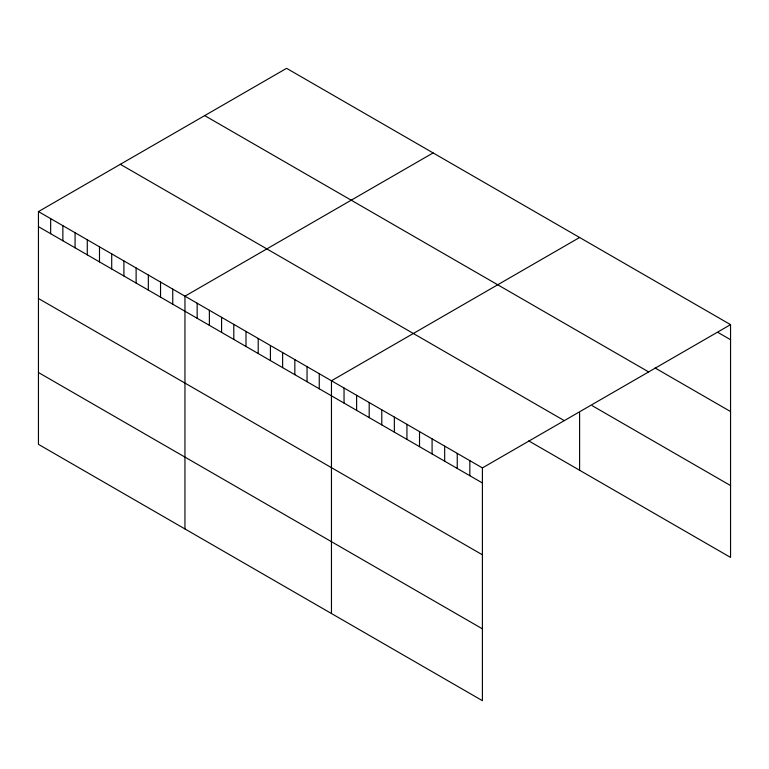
<?xml version="1.0" encoding="UTF-8"?>
<svg xmlns="http://www.w3.org/2000/svg" width="769" height="769" viewBox="0 0 769 769"><rect width="100%" height="100%" fill="white"/><g stroke="black" fill="none" stroke-linecap="round" stroke-linejoin="round"><path stroke-width="1.15" d="M38.45 211.59L482.403 467.908L482.403 700.674L38.45 444.357L38.45 211.59L286.597 68.326L730.55 324.643L730.55 557.41L528.736 440.887M433.101 152.916L184.954 296.18L184.954 528.937M579.605 237.496L331.458 380.761L331.458 613.527M482.403 467.908L730.55 324.643M717.967 332.448L730.55 339.706M655.073 367.976L730.55 411.55M204.708 115.61L648.661 371.927M592.188 405.676L730.55 485.566M120.339 164.316L564.292 420.633M38.45 226.653L482.403 482.97M38.45 298.497L482.403 554.814M38.45 372.513L482.403 628.831M579.605 412.79L579.605 470.263M469.83 460.65L469.83 475.713M457.247 453.383L457.247 468.446M444.674 446.126L444.674 461.189M432.091 438.859L432.091 453.921M419.518 431.601L419.518 446.664M406.936 424.334L406.936 439.397M394.353 417.077L394.353 432.14M381.78 409.81L381.78 424.873M369.197 402.552L369.197 417.605M356.624 395.285L356.624 410.348M344.041 388.028L344.041 403.081M319.25 373.715L319.25 388.778M307.042 366.669L307.042 381.722M294.835 359.613L294.835 374.676M282.627 352.567L282.627 367.63M270.419 345.521L270.419 360.584M258.211 338.466L258.211 353.529M246.003 331.42L246.003 346.483M233.795 324.374L233.795 339.437M221.578 317.328L221.578 332.381M209.37 310.272L209.37 325.335M197.162 303.226L197.162 318.289M172.746 289.125L172.746 304.188M160.538 282.079L160.538 297.142M148.33 275.033L148.33 290.096M136.123 267.987L136.123 283.04M123.915 260.931L123.915 275.994M111.707 253.885L111.707 268.948M99.489 246.839L99.489 261.902M87.282 239.784L87.282 254.847M75.074 232.738L75.074 247.801M62.866 225.692L62.866 240.755M50.658 218.646L50.658 233.699"/></g></svg>
